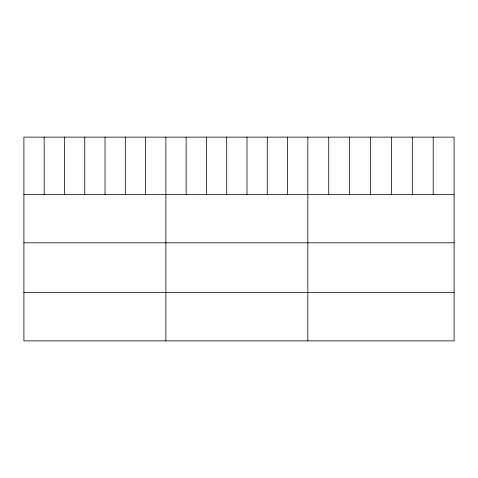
<?xml version="1.0" encoding="UTF-8"?>
<svg xmlns="http://www.w3.org/2000/svg" width="478" height="478" viewBox="0 0 478 478"><rect width="100%" height="100%" fill="white"/><g stroke="black" fill="none" stroke-linecap="round" stroke-linejoin="round"><path stroke-width="0.72" d="M454.1 194.492L454.1 340.88L23.9 340.88L23.9 137.12L454.1 137.12L454.1 194.492L23.9 194.492M23.9 242.8L454.1 242.8M23.9 292.572L454.1 292.572M433.205 137.12L433.205 194.492M412.311 137.12L412.311 194.492M391.416 137.12L391.416 194.492M370.516 137.12L370.516 194.492M349.621 137.12L349.621 194.492M328.727 137.12L328.727 194.492M307.832 137.12L307.832 340.88M287.553 137.12L287.553 194.492M267.268 137.12L267.268 194.492M246.989 137.12L246.989 194.492M226.709 137.12L226.709 194.492M206.43 137.12L206.43 194.492M186.145 137.12L186.145 194.492M165.866 137.12L165.866 340.88M145.587 137.12L145.587 194.492M125.302 137.12L125.302 194.492M105.023 137.12L105.023 194.492M84.743 137.12L84.743 194.492M64.464 137.12L64.464 194.492M44.179 137.12L44.179 194.492"/></g></svg>
